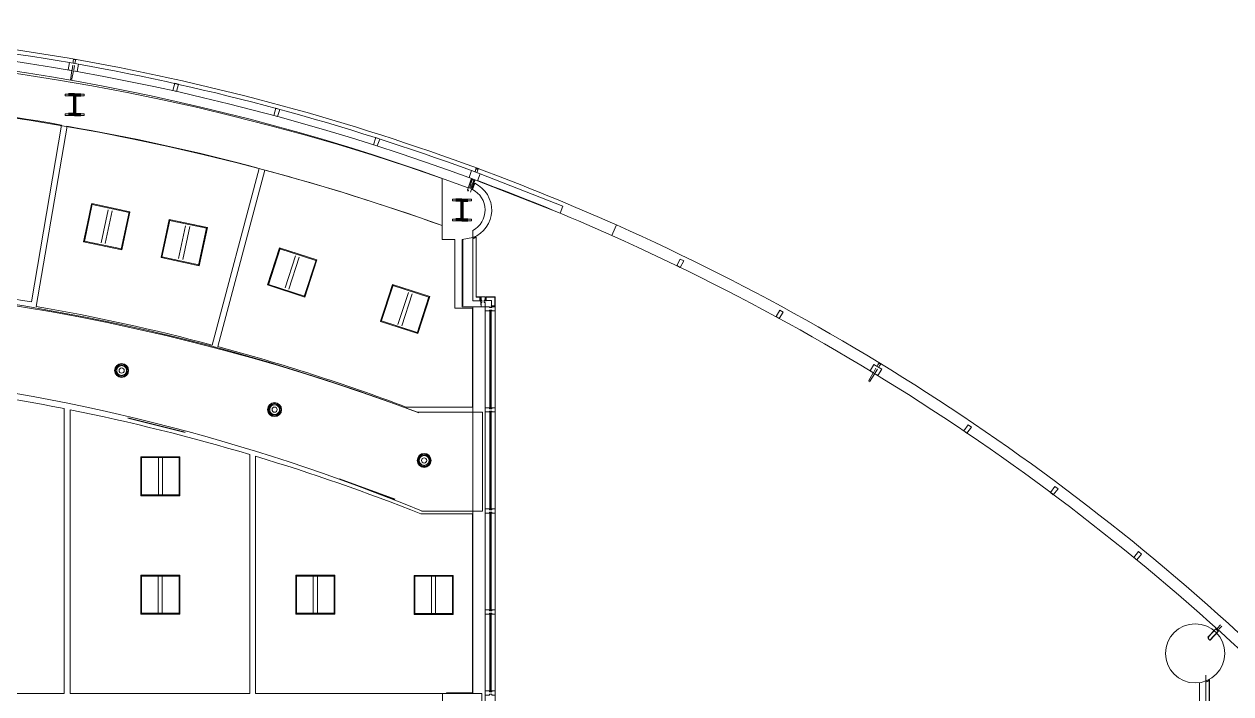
# Model space of a CAD drawing. Header units: inches. Extents: x 6512 to 15357, y -630 to 1499.
# Drawn here: x 14095 to 14828, y 1092 to 1499 of the extents above; entities that cross this region are included whole.
import ezdxf

# ---------------------------------------------------------------- set-up
doc = ezdxf.new("R2010")
doc.units = ezdxf.units.IN
doc.header["$MEASUREMENT"] = 0
for name, color, linetype, lineweight in [('A-CLNG', 13, 'Continuous', 18), ('A-DETL', 90, 'Continuous', 9), ('A-GLAZ', 151, 'Continuous', 18), ('E-LITE-EQPM', 33, 'Continuous', 25), ('P-SANR-FIXT', 6, 'Continuous', 18), ('S-COLS', 52, 'Continuous', 18), ('S-COLS-SYMB', 171, 'Continuous', 70)]:
    doc.layers.add(name, color=color, linetype=linetype, lineweight=lineweight)

# ---------------------------------------------------------------- blocks, each defined once
blk = doc.blocks.new('Double C-Channel-Column - 2C15X50 WJE-4604959-3RD FLOOR RCP - NEW')
at = {"layer": 'S-COLS-SYMB'}
for p, q in [((0, 6), (-3.71, 6)), ((0, 6), (0, -6)), ((0, 6), (0, -6)), ((0, 6), (3.71, 6)), ((0, -6), (-3.71, -6)), ((0, -6), (3.71, -6))]:
    blk.add_line(p, q, dxfattribs=at)
blk = doc.blocks.new('Frameless opening with glazing - 36_ x 96_-4640755-3RD FLOOR RCP - NEW')
at = {"layer": 'A-GLAZ', "lineweight": 30}
blk.add_line((-19.5, -0.625), (16.5, -0.625), dxfattribs=at)
blk = doc.blocks.new('Lighting-Troffer-Cooper-Metalux-Encounter-22EN-24EN-LD2 - See Type Catalog-V2-3RD FLOOR RCP - NEW')
at = {"layer": 'E-LITE-EQPM', "lineweight": 9}
for p, q in [((-11.87, 11.07), (-11.87, -11.59)), ((-11.47, -11.59), (-11.47, 11.28)), ((11.47, 11.34), (-11.38, 11.34)), ((11.88, 11.84), (-11.11, 11.84)), ((-1.25, 11.34), (-1.25, -11.34)), ((1.25, -11.34), (1.25, 11.34)), ((11.47, 11.34), (11.47, 11.59)), ((11.47, 11.59), (11.88, 11.59)), ((11.47, 11.59), (11.88, 11.59)), ((11.47, -11.59), (11.47, 11.59)), ((11.88, 11.59), (11.88, 11.84)), ((11.88, 11.59), (11.88, -11.59)), ((-11.47, -11.59), (-11.87, -11.59)), ((-11.87, -11.59), (-11.87, -11.84)), ((-11.47, -11.59), (-11.87, -11.59)), ((-11.87, -11.84), (11.88, -11.84)), ((-11.47, -11.34), (11.47, -11.34)), ((-11.47, -11.34), (-11.47, -11.59)), ((11.47, -11.59), (11.47, -11.34)), ((11.88, -11.59), (11.47, -11.59)), ((11.88, -11.59), (11.47, -11.59)), ((11.88, -11.84), (11.88, -11.59))]:
    blk.add_line(p, q, dxfattribs=at)
blk = doc.blocks.new('Lighting-Troffer-Cooper-Metalux-Encounter-22EN-24EN-LD2 - See Type Catalog-5549915-3RD FLOOR RCP - NEW')
at = {"layer": 'E-LITE-EQPM', "lineweight": 9}
for p, q in [((-11.875, 11.84375), (-11.875, 11.59375)), ((11.875, 11.84375), (-11.875, 11.84375)), ((-11.875, 11.59375), (-11.46875, 11.59375)), ((-11.875, 11.59375), (-11.46875, 11.59375)), ((-11.875, 11.59375), (-11.875, -11.59375)), ((-11.46875, 11.59375), (-11.46875, 11.34375)), ((-11.46875, -11.59375), (-11.46875, 11.59375)), ((11.46875, 11.34375), (-11.46875, 11.34375)), ((-1.25, 11.34375), (-1.25, -11.34375)), ((1.25, -11.34375), (1.25, 11.34375)), ((11.46875, 11.34375), (11.46875, 11.59375)), ((11.46875, 11.59375), (11.875, 11.59375)), ((11.46875, 11.59375), (11.875, 11.59375)), ((11.46875, -11.59375), (11.46875, 11.59375)), ((11.875, 11.59375), (11.875, 11.84375)), ((11.875, 11.59375), (11.875, -11.59375)), ((-11.46875, -11.59375), (-11.875, -11.59375)), ((-11.875, -11.59375), (-11.875, -11.84375)), ((-11.46875, -11.59375), (-11.875, -11.59375)), ((-11.875, -11.84375), (11.875, -11.84375)), ((-11.46875, -11.34375), (11.46875, -11.34375)), ((-11.46875, -11.34375), (-11.46875, -11.59375)), ((11.46875, -11.59375), (11.46875, -11.34375)), ((11.875, -11.59375), (11.46875, -11.59375)), ((11.875, -11.59375), (11.46875, -11.59375)), ((11.875, -11.84375), (11.875, -11.59375))]:
    blk.add_line(p, q, dxfattribs=at)
blk = doc.blocks.new('Lighting-Troffer-Cooper-Metalux-Encounter-22EN-24EN-LD2 - See Type Catalog-V7-3RD FLOOR RCP - NEW')
at = {"layer": 'E-LITE-EQPM', "lineweight": 9}
for p, q in [((-11.875, 11.84375), (-11.875, 11.59375)), ((11.875, 11.84375), (-11.875, 11.84375)), ((-11.875, 11.59375), (-11.46875, 11.59375)), ((-11.875, 11.59375), (-11.46875, 11.59375)), ((-11.875, 11.59375), (-11.875, -11.59375)), ((-11.46875, 11.59375), (-11.46875, 11.34375)), ((-11.46875, -11.59375), (-11.46875, 11.59375)), ((11.46875, 11.34375), (-11.46875, 11.34375)), ((-1.25, 10.21875), (-1.25, -10.21875)), ((1.25, -10.21875), (1.25, 10.21875)), ((11.46875, 11.34375), (11.46875, 11.59375)), ((11.46875, 11.59375), (11.875, 11.59375)), ((11.46875, 11.59375), (11.875, 11.59375)), ((11.46875, -11.59375), (11.46875, 11.59375)), ((11.875, 11.59375), (11.875, 11.84375)), ((11.875, 11.59375), (11.875, -11.59375)), ((-11.46875, -11.59375), (-11.875, -11.59375)), ((-11.875, -11.59375), (-11.875, -11.84375)), ((-11.46875, -11.59375), (-11.875, -11.59375)), ((-11.875, -11.84375), (11.875, -11.84375)), ((-11.46875, -11.34375), (11.46875, -11.34375)), ((-11.46875, -11.34375), (-11.46875, -11.59375)), ((11.46875, -11.59375), (11.46875, -11.34375)), ((11.875, -11.59375), (11.46875, -11.59375)), ((11.875, -11.59375), (11.46875, -11.59375)), ((11.875, -11.84375), (11.875, -11.59375))]:
    blk.add_line(p, q, dxfattribs=at)
blk = doc.blocks.new('KREON Holon 80 - KREON Holon 80 - Surface Mounted-V12-3RD FLOOR RCP - NEW')
at = {"layer": 'E-LITE-EQPM', "lineweight": 9, "flags": 128}
for points in [[(14.62, 0), (14.62, 0.12), (14.63, 0.24), (14.64, 0.36), (14.66, 0.48), (14.68, 0.6), (14.71, 0.71), (14.74, 0.83), (14.77, 0.95), (14.81, 1.06), (14.86, 1.17), (14.91, 1.28), (14.96, 1.39), (15.02, 1.49), (15.08, 1.6), (15.14, 1.7), (15.21, 1.8), (15.29, 1.89), (15.37, 1.98), (15.45, 2.07), (15.53, 2.16), (15.62, 2.24), (15.71, 2.32), (15.8, 2.39), (15.9, 2.46), (16, 2.53), (16.1, 2.59), (16.21, 2.65), (16.32, 2.71), (16.43, 2.76), (16.54, 2.8), (16.65, 2.84), (16.76, 2.88), (16.88, 2.91), (17, 2.94), (17.12, 2.96), (17.23, 2.98), (17.35, 3), (17.47, 3), (17.59, 3.01), (17.71, 3.01), (17.83, 3), (17.95, 2.99), (18.07, 2.97), (18.19, 2.95), (18.31, 2.93), (18.43, 2.9), (18.54, 2.87), (18.66, 2.83), (18.77, 2.78), (18.88, 2.74), (18.99, 2.68), (19.09, 2.63), (19.2, 2.57), (19.3, 2.5), (19.4, 2.43), (19.49, 2.36), (19.59, 2.28), (19.68, 2.2), (19.76, 2.12), (19.84, 2.03), (19.92, 1.94), (20, 1.85), (20.07, 1.75), (20.14, 1.65), (20.2, 1.55), (20.26, 1.45), (20.32, 1.34), (20.37, 1.23), (20.42, 1.12), (20.46, 1.01), (20.5, 0.89), (20.53, 0.78), (20.56, 0.66), (20.59, 0.54), (20.6, 0.42), (20.62, 0.31), (20.63, 0.19), (20.63, 0.06), (20.63, 0)], [(20.63, 0), (20.63, -0.12), (20.63, -0.24), (20.61, -0.36), (20.6, -0.48), (20.57, -0.6), (20.55, -0.71), (20.52, -0.83), (20.48, -0.95), (20.44, -1.06), (20.4, -1.17), (20.35, -1.28), (20.29, -1.39), (20.24, -1.49), (20.18, -1.6), (20.11, -1.7), (20.04, -1.8), (19.97, -1.89), (19.89, -1.98), (19.81, -2.07), (19.72, -2.16), (19.63, -2.24), (19.54, -2.32), (19.45, -2.39), (19.35, -2.46), (19.25, -2.53), (19.15, -2.59), (19.04, -2.65), (18.94, -2.71), (18.83, -2.76), (18.72, -2.8), (18.6, -2.84), (18.49, -2.88), (18.37, -2.91), (18.26, -2.94), (18.14, -2.96), (18.02, -2.98), (17.9, -3), (17.78, -3), (17.66, -3.01), (17.54, -3.01), (17.42, -3), (17.3, -2.99), (17.18, -2.97), (17.06, -2.95), (16.94, -2.93), (16.83, -2.9), (16.71, -2.87), (16.6, -2.83), (16.49, -2.78), (16.38, -2.74), (16.27, -2.68), (16.16, -2.63), (16.06, -2.57), (15.96, -2.5), (15.86, -2.43), (15.76, -2.36), (15.67, -2.28), (15.58, -2.2), (15.49, -2.12), (15.41, -2.03), (15.33, -1.94), (15.25, -1.85), (15.18, -1.75), (15.11, -1.65), (15.05, -1.55), (14.99, -1.45), (14.93, -1.34), (14.88, -1.23), (14.84, -1.12), (14.79, -1.01), (14.75, -0.89), (14.72, -0.78), (14.69, -0.66), (14.67, -0.54), (14.65, -0.42), (14.63, -0.31), (14.62, -0.19), (14.62, -0.06), (14.62, 0)]]:
    blk.add_lwpolyline(points, dxfattribs=at)
at = {"layer": 'E-LITE-EQPM', "lineweight": 9}
for radius, start, end in [(4.25, 0, 180), (4.19, 0, 180), (3.69, 0, 180), (3.69, 0, 180), (3.01, 157.53361, 180), (3.07, 160.19358, 161.47142), (3.01, 28.125, 151.875), (3.07, 137.35184, 139.1443), (3.07, 131.13408, 132.75442), (1.57, 0, 180), (3.07, 114.85184, 116.6443), (3.07, 108.63408, 110.25442), (3.07, 92.35184, 94.1443), (3.07, 86.90372, 87.75442), (3.07, 69.85184, 71.6443), (3.07, 63.63408, 65.25442), (3.07, 47.35184, 49.1443), (3.07, 41.13408, 42.75442), (3.07, 25.36697, 26.91694), (3.01, 0, 22.38834), (3.07, 17.22848, 19.58281), (4.25, 180, 0), (4.19, 180, 0), (3.69, 180, 0), (3.69, 180, 0), (3.01, 180, 202.38834), (3.07, 197.22848, 199.58281), (3.01, 208.125, 331.875), (3.07, 221.13408, 222.75442), (3.07, 227.35184, 229.1443), (1.57, 180, 0), (3.07, 243.63408, 245.25442), (3.07, 249.85184, 251.64431), (3.07, 266.13408, 267.75442), (3.07, 273.09623, 274.14431), (3.07, 288.63408, 290.25442), (3.07, 294.85184, 296.6443), (3.07, 311.13408, 312.75442), (3.07, 317.35184, 319.1443), (3.07, 333.27324, 334.97629), (3.01, 337.53361, 0), (3.07, 340.19358, 341.47142)]:
    blk.add_arc((17.63, 0), radius, start, end, dxfattribs=at)
blk = doc.blocks.new('KREON Holon 80 - KREON Holon 80 - Surface Mounted-V25-3RD FLOOR RCP - NEW')
at = {"layer": 'E-LITE-EQPM', "lineweight": 9, "flags": 128}
for points in [[(14.62, 0), (14.62, 0.12), (14.63, 0.24), (14.64, 0.36), (14.66, 0.48), (14.68, 0.6), (14.71, 0.71), (14.74, 0.83), (14.77, 0.95), (14.81, 1.06), (14.86, 1.17), (14.91, 1.28), (14.96, 1.39), (15.02, 1.49), (15.08, 1.6), (15.14, 1.7), (15.21, 1.8), (15.29, 1.89), (15.37, 1.98), (15.45, 2.07), (15.53, 2.16), (15.62, 2.24), (15.71, 2.32), (15.8, 2.39), (15.9, 2.46), (16, 2.53), (16.1, 2.59), (16.21, 2.65), (16.32, 2.71), (16.43, 2.76), (16.54, 2.8), (16.65, 2.84), (16.76, 2.88), (16.88, 2.91), (17, 2.94), (17.12, 2.96), (17.23, 2.98), (17.35, 3), (17.47, 3), (17.59, 3.01), (17.71, 3.01), (17.83, 3), (17.95, 2.99), (18.07, 2.97), (18.19, 2.95), (18.31, 2.93), (18.43, 2.9), (18.54, 2.87), (18.66, 2.83), (18.77, 2.78), (18.88, 2.74), (18.99, 2.68), (19.09, 2.63), (19.2, 2.57), (19.3, 2.5), (19.4, 2.43), (19.49, 2.36), (19.59, 2.28), (19.68, 2.2), (19.76, 2.12), (19.84, 2.03), (19.92, 1.94), (20, 1.85), (20.07, 1.75), (20.14, 1.65), (20.2, 1.55), (20.26, 1.45), (20.32, 1.34), (20.37, 1.23), (20.42, 1.12), (20.46, 1.01), (20.5, 0.89), (20.53, 0.78), (20.56, 0.66), (20.59, 0.54), (20.6, 0.42), (20.62, 0.31), (20.63, 0.19), (20.63, 0.06), (20.63, 0)], [(20.63, 0), (20.63, -0.12), (20.63, -0.24), (20.61, -0.36), (20.6, -0.48), (20.57, -0.6), (20.55, -0.71), (20.52, -0.83), (20.48, -0.95), (20.44, -1.06), (20.4, -1.17), (20.35, -1.28), (20.29, -1.39), (20.24, -1.49), (20.18, -1.6), (20.11, -1.7), (20.04, -1.8), (19.97, -1.89), (19.89, -1.98), (19.81, -2.07), (19.72, -2.16), (19.63, -2.24), (19.54, -2.32), (19.45, -2.39), (19.35, -2.46), (19.25, -2.53), (19.15, -2.59), (19.04, -2.65), (18.94, -2.71), (18.83, -2.76), (18.72, -2.8), (18.6, -2.84), (18.49, -2.88), (18.37, -2.91), (18.26, -2.94), (18.14, -2.96), (18.02, -2.98), (17.9, -3), (17.78, -3), (17.66, -3.01), (17.54, -3.01), (17.42, -3), (17.3, -2.99), (17.18, -2.97), (17.06, -2.95), (16.94, -2.93), (16.83, -2.9), (16.71, -2.87), (16.6, -2.83), (16.49, -2.78), (16.38, -2.74), (16.27, -2.68), (16.16, -2.63), (16.06, -2.57), (15.96, -2.5), (15.86, -2.43), (15.76, -2.36), (15.67, -2.28), (15.58, -2.2), (15.49, -2.12), (15.41, -2.03), (15.33, -1.94), (15.25, -1.85), (15.18, -1.75), (15.11, -1.65), (15.05, -1.55), (14.99, -1.45), (14.93, -1.34), (14.88, -1.23), (14.84, -1.12), (14.79, -1.01), (14.75, -0.89), (14.72, -0.78), (14.69, -0.66), (14.67, -0.54), (14.65, -0.42), (14.63, -0.31), (14.62, -0.19), (14.62, -0.06), (14.62, 0)]]:
    blk.add_lwpolyline(points, dxfattribs=at)
at = {"layer": 'E-LITE-EQPM', "lineweight": 9}
for radius, start, end in [(4.25, 0, 180), (4.19, 0, 180), (3.69, 0, 180), (3.69, 0, 180), (3.01, 157.53361, 180), (3.07, 160.19358, 161.47142), (3.07, 153.46621, 154.97629), (3.01, 27.17412, 152.82588), (3.07, 137.35184, 139.1443), (1.57, 0, 180), (3.07, 114.85184, 116.6443), (3.07, 108.63408, 110.25442), (3.07, 93.09623, 94.1443), (3.07, 86.90372, 87.75442), (3.07, 69.85184, 71.6443), (3.07, 63.63408, 65.25442), (3.07, 47.35184, 49.1443), (3.07, 41.13408, 42.75442), (3.07, 25.36697, 26.53379), (3.01, 0, 22.38834), (3.07, 17.22848, 19.58281), (4.25, 180, 0), (4.19, 180, 0), (3.69, 180, 0), (3.69, 180, 0), (3.01, 180, 202.38834), (3.07, 197.22848, 199.58281), (3.07, 205.36697, 206.91694), (3.01, 208.125, 331.875), (3.07, 221.13408, 222.75442), (3.07, 228.12483, 229.1443), (1.57, 180, 0), (3.07, 243.63408, 245.25442), (3.07, 249.85184, 251.64431), (3.07, 266.90372, 267.75442), (3.07, 273.09623, 274.14431), (3.07, 288.63408, 290.25442), (3.07, 294.85184, 296.6443), (3.07, 311.13408, 312.75442), (3.07, 317.35184, 319.1443), (3.07, 333.27324, 334.97629), (3.01, 337.53361, 0), (3.07, 340.19358, 341.47142)]:
    blk.add_arc((17.63, 0), radius, start, end, dxfattribs=at)
blk = doc.blocks.new('KREON Holon 80 - KREON Holon 80 - Surface Mounted-V26-3RD FLOOR RCP - NEW')
at = {"layer": 'E-LITE-EQPM', "lineweight": 9, "flags": 128}
for points in [[(14.62, 0), (14.62, 0.12), (14.63, 0.24), (14.64, 0.36), (14.66, 0.48), (14.68, 0.6), (14.71, 0.71), (14.74, 0.83), (14.77, 0.95), (14.81, 1.06), (14.86, 1.17), (14.91, 1.28), (14.96, 1.39), (15.02, 1.49), (15.08, 1.6), (15.14, 1.7), (15.21, 1.8), (15.29, 1.89), (15.37, 1.98), (15.45, 2.07), (15.53, 2.16), (15.62, 2.24), (15.71, 2.32), (15.8, 2.39), (15.9, 2.46), (16, 2.53), (16.1, 2.59), (16.21, 2.65), (16.32, 2.71), (16.43, 2.76), (16.54, 2.8), (16.65, 2.84), (16.76, 2.88), (16.88, 2.91), (17, 2.94), (17.12, 2.96), (17.23, 2.98), (17.35, 3), (17.47, 3), (17.59, 3.01), (17.71, 3.01), (17.83, 3), (17.95, 2.99), (18.07, 2.97), (18.19, 2.95), (18.31, 2.93), (18.43, 2.9), (18.54, 2.87), (18.66, 2.83), (18.77, 2.78), (18.88, 2.74), (18.99, 2.68), (19.09, 2.63), (19.2, 2.57), (19.3, 2.5), (19.4, 2.43), (19.49, 2.36), (19.59, 2.28), (19.68, 2.2), (19.76, 2.12), (19.84, 2.03), (19.92, 1.94), (20, 1.85), (20.07, 1.75), (20.14, 1.65), (20.2, 1.55), (20.26, 1.45), (20.32, 1.34), (20.37, 1.23), (20.42, 1.12), (20.46, 1.01), (20.5, 0.89), (20.53, 0.78), (20.56, 0.66), (20.59, 0.54), (20.6, 0.42), (20.62, 0.31), (20.63, 0.19), (20.63, 0.06), (20.63, 0)], [(20.63, 0), (20.63, -0.12), (20.63, -0.24), (20.61, -0.36), (20.6, -0.48), (20.57, -0.6), (20.55, -0.71), (20.52, -0.83), (20.48, -0.95), (20.44, -1.06), (20.4, -1.17), (20.35, -1.28), (20.29, -1.39), (20.24, -1.49), (20.18, -1.6), (20.11, -1.7), (20.04, -1.8), (19.97, -1.89), (19.89, -1.98), (19.81, -2.07), (19.72, -2.16), (19.63, -2.24), (19.54, -2.32), (19.45, -2.39), (19.35, -2.46), (19.25, -2.53), (19.15, -2.59), (19.04, -2.65), (18.94, -2.71), (18.83, -2.76), (18.72, -2.8), (18.6, -2.84), (18.49, -2.88), (18.37, -2.91), (18.26, -2.94), (18.14, -2.96), (18.02, -2.98), (17.9, -3), (17.78, -3), (17.66, -3.01), (17.54, -3.01), (17.42, -3), (17.3, -2.99), (17.18, -2.97), (17.06, -2.95), (16.94, -2.93), (16.83, -2.9), (16.71, -2.87), (16.6, -2.83), (16.49, -2.78), (16.38, -2.74), (16.27, -2.68), (16.16, -2.63), (16.06, -2.57), (15.96, -2.5), (15.86, -2.43), (15.76, -2.36), (15.67, -2.28), (15.58, -2.2), (15.49, -2.12), (15.41, -2.03), (15.33, -1.94), (15.25, -1.85), (15.18, -1.75), (15.11, -1.65), (15.05, -1.55), (14.99, -1.45), (14.93, -1.34), (14.88, -1.23), (14.84, -1.12), (14.79, -1.01), (14.75, -0.89), (14.72, -0.78), (14.69, -0.66), (14.67, -0.54), (14.65, -0.42), (14.63, -0.31), (14.62, -0.19), (14.62, -0.06), (14.62, 0)]]:
    blk.add_lwpolyline(points, dxfattribs=at)
at = {"layer": 'E-LITE-EQPM', "lineweight": 9}
for radius, start, end in [(4.25, 0, 180), (4.19, 0, 180), (3.69, 0, 180), (3.69, 0, 180), (3.01, 157.53361, 180), (3.07, 160.19358, 161.47142), (3.07, 153.27324, 154.97629), (3.01, 28.125, 151.875), (3.07, 137.35184, 139.1443), (3.07, 131.13408, 132.75442), (1.57, 0, 180), (3.07, 114.85184, 116.6443), (3.07, 108.63408, 110.25442), (3.07, 93.09623, 94.1443), (3.07, 86.90372, 87.75442), (3.07, 69.85184, 71.6443), (3.07, 63.63408, 65.25442), (3.07, 47.35184, 49.1443), (3.07, 41.13408, 42.75442), (3.07, 25.36697, 26.91694), (3.01, 0, 22.38834), (3.07, 17.22848, 19.58281), (4.25, 180, 0), (4.19, 180, 0), (3.69, 180, 0), (3.69, 180, 0), (3.01, 180, 202.38834), (3.07, 197.22848, 199.58281), (3.07, 205.36697, 206.91694), (3.01, 208.125, 331.875), (3.07, 221.13408, 222.75442), (3.07, 227.98812, 229.1443), (1.57, 180, 0), (3.07, 243.63408, 245.25442), (3.07, 249.85184, 251.64431), (3.07, 266.90372, 267.75442), (3.07, 273.09623, 274.14431), (3.07, 288.63408, 290.25442), (3.07, 294.85184, 296.6443), (3.07, 317.35184, 319.1443), (3.07, 333.27324, 334.97629), (3.01, 337.53361, 0), (3.07, 340.19358, 341.47142)]:
    blk.add_arc((17.63, 0), radius, start, end, dxfattribs=at)
blk = doc.blocks.new('2941 Fairview Park_Clean for Revit_dwg-4584220-3RD FLOOR RCP - NEW')
at = {"layer": 'P-SANR-FIXT', "lineweight": 9, "flags": 128}
for points in [[(14122.06, 1475.91), (14127.68, 1474.94), (14126.81, 1470.5), (14121.4, 1471.43), (14122.06, 1475.91), (14127.68, 1474.94), (14126.81, 1470.5), (14121.4, 1471.43)], [(14124.09, 1474.25), (14123.69, 1471.59)], [(14124.44, 1476.57), (14124.29, 1475.58), (14124.44, 1476.57), (14124.65, 1478.02)], [(14125.22, 1474.05), (14124.7, 1471.42)], [(14125.66, 1476.35), (14125.47, 1475.37), (14125.66, 1476.35), (14125.94, 1477.8)], [(14122.74, 1465.16), (14123.62, 1471.1)], [(14123.46, 1465.03), (14124.61, 1470.93)], [(14186.11, 1463.31), (14188.47, 1462.68), (14187.21, 1458.33), (14185.04, 1458.91), (14186.11, 1463.31), (14185.04, 1458.91), (14187.21, 1458.33), (14188.47, 1462.68)], [(14130.99, 1443.65), (14130.99, 1444.65), (14125.62, 1444.65), (14125.62, 1455.65), (14130.99, 1455.65), (14130.99, 1456.65), (14119.49, 1456.65), (14119.49, 1455.65), (14124.87, 1455.65), (14124.87, 1444.65), (14119.49, 1444.65), (14119.49, 1443.65), (14130.99, 1443.65), (14130.99, 1444.65), (14125.62, 1444.65), (14125.62, 1455.65), (14130.99, 1455.65), (14130.99, 1456.65), (14119.49, 1456.65), (14119.49, 1455.65), (14124.87, 1455.65), (14124.87, 1444.65), (14119.49, 1444.65), (14119.49, 1443.65)], [(14247.62, 1448.17), (14249.95, 1447.43), (14248.5, 1443.14), (14246.35, 1443.82), (14247.62, 1448.17), (14246.35, 1443.82), (14248.5, 1443.14), (14249.95, 1447.43)], [(14309.04, 1425.21), (14306.92, 1425.98), (14308.38, 1430.27), (14306.92, 1425.98)], [(14308.38, 1430.27), (14310.68, 1429.43), (14309.04, 1425.21), (14310.68, 1429.43)], [(14366.45, 1410.23), (14364.99, 1405.95), (14370.16, 1404.06), (14371.8, 1408.28), (14366.45, 1410.23), (14371.8, 1408.28), (14370.16, 1404.06), (14364.99, 1405.95)], [(14369.38, 1411.85), (14368.9, 1410.45), (14368.58, 1409.51), (14368.9, 1410.45)], [(14370.24, 1410.83), (14370.54, 1411.42), (14370.24, 1410.83), (14369.44, 1411.12), (14369.6, 1411.77), (14369.44, 1411.12)], [(14370.07, 1410.03), (14369.71, 1409.1), (14370.07, 1410.03), (14370.61, 1411.4)], [(14371.78, 1408.29), (14421.99, 1388.51)], [(14363.94, 1398.4), (14366.33, 1404.96), (14368.44, 1404.19), (14365.88, 1397.16), (14368.44, 1404.19), (14366.33, 1404.96)], [(14364.1, 1398.48), (14366.4, 1404.8), (14368.28, 1404.12), (14365.77, 1397.2), (14365.88, 1397.16), (14365.77, 1397.2), (14368.28, 1404.12), (14366.4, 1404.8)], [(14365.19, 1399.54), (14367.12, 1405.22)], [(14365.88, 1399.29), (14368.06, 1404.88)], [(14368.38, 1402.56), (14367.01, 1398.78)], [(14421.99, 1388.51), (14420.34, 1384.28), (14370.12, 1404.06), (14420.34, 1384.28)], [(14364.43, 1398.23), (14364.26, 1397.74), (14364.43, 1398.23), (14363.94, 1398.4)], [(14364.59, 1398.31), (14364.37, 1397.7), (14364.59, 1398.31), (14364.1, 1398.48)], [(14366.48, 1379.76), (14366.48, 1380.76), (14361.1, 1380.76), (14361.1, 1391.76), (14366.48, 1391.76), (14366.48, 1392.76), (14354.98, 1392.76), (14354.98, 1391.76), (14360.35, 1391.76), (14360.35, 1380.76), (14354.98, 1380.76), (14354.98, 1379.76), (14366.48, 1379.76), (14366.48, 1380.76), (14361.1, 1380.76), (14361.1, 1391.76), (14366.48, 1391.76), (14366.48, 1392.76), (14354.98, 1392.76), (14354.98, 1391.76), (14360.35, 1391.76), (14360.35, 1380.76), (14354.98, 1380.76), (14354.98, 1379.76)], [(14367.23, 1373.86), (14367.23, 1369.48)], [(14367.23, 1331.01), (14371.6, 1331.01), (14372.6, 1331.01), (14372.6, 1331.13), (14371.73, 1331.13), (14371.73, 1333.38), (14369.35, 1333.38), (14369.35, 1369.81), (14367.23, 1368.95), (14367.23, 1333.38), (14367.23, 1368.95), (14369.35, 1369.81), (14369.35, 1333.38), (14371.73, 1333.38), (14371.73, 1331.13), (14372.6, 1331.13), (14372.6, 1331.01), (14371.6, 1331.01), (14371.6, 1333.26), (14371.6, 1331.01), (14367.23, 1331.01), (14367.23, 1373.02)], [(14453.71, 1375.33), (14454.53, 1377.17), (14453.71, 1375.33), (14451.67, 1370.77)], [(14360.73, 1327.38), (14360.73, 1368.26), (14360.73, 1327.38), (14372.23, 1327.38), (14371.73, 1333.38), (14369.35, 1333.38), (14369.35, 1369.81), (14367.23, 1369.48), (14360.73, 1368.26), (14360.73, 1327.38), (14372.23, 1327.38), (14371.73, 1333.38), (14369.35, 1333.38), (14369.35, 1369.81), (14367.23, 1369.48), (14360.73, 1368.26)], [(14361.23, 1327.88), (14361.23, 1368.27)], [(14369.23, 1333.26), (14371.6, 1333.26), (14369.23, 1333.26), (14369.23, 1369.61), (14367.22, 1368.79), (14369.23, 1369.61)], [(14451.65, 1370.72), (14451.68, 1370.78)], [(14493.33, 1356.45), (14495.48, 1355.3), (14493.25, 1351.35), (14491.27, 1352.42), (14493.33, 1356.45), (14491.27, 1352.42), (14493.25, 1351.35), (14495.48, 1355.3)], [(14367.23, 1327.38), (14367.23, 1092.32)], [(14372.23, 1327.38), (14374.73, 1327.38), (14374.73, 1330.01), (14374.23, 1330.01), (14374.23, 1331.38), (14374.73, 1331.38), (14374.73, 1333.38), (14372.23, 1333.38), (14372.23, 1331.38), (14372.73, 1331.38), (14372.73, 1330.01), (14372.23, 1330.01), (14372.23, 1327.38), (14372.23, 1330.01), (14372.73, 1330.01), (14372.73, 1331.38), (14372.23, 1331.38), (14372.23, 1333.38), (14374.73, 1333.38), (14374.73, 1331.38), (14374.23, 1331.38), (14374.23, 1330.01), (14374.73, 1330.01), (14374.73, 1327.38)], [(14375.35, 1333.26), (14380.6, 1333.26), (14375.35, 1333.26), (14375.35, 1331.26), (14378.6, 1331.26), (14378.6, 1328.01), (14380.6, 1328.01), (14380.6, 1333.26), (14380.6, 1328.01), (14378.35, 1328.01), (14380.6, 1328.01), (14380.6, 1333.26), (14375.35, 1333.26), (14375.35, 1331.26), (14378.6, 1331.26), (14378.6, 1328.01), (14380.6, 1328.01), (14380.6, 1333.26), (14375.35, 1333.26), (14375.35, 1331.01), (14374.35, 1331.01), (14374.35, 1331.13), (14375.23, 1331.13), (14375.23, 1333.38), (14380.73, 1333.38), (14380.73, 1327.88), (14378.48, 1327.88), (14378.48, 1327.01), (14378.35, 1327.01), (14378.35, 1328.01), (14378.35, 1327.01), (14378.48, 1327.01), (14378.48, 1327.88), (14380.73, 1327.88), (14380.73, 1333.38), (14375.23, 1333.38), (14375.23, 1331.13), (14374.35, 1331.13), (14374.35, 1331.01), (14375.35, 1331.01)], [(14374.73, 1327.38), (14374.73, 1324.88), (14377.35, 1324.88), (14377.35, 1325.38), (14378.73, 1325.38), (14378.73, 1324.88), (14380.73, 1324.88), (14380.73, 1327.38), (14378.73, 1327.38), (14378.73, 1326.88), (14377.35, 1326.88), (14377.35, 1327.38), (14374.73, 1327.38), (14377.35, 1327.38), (14377.35, 1326.88), (14378.73, 1326.88), (14378.73, 1327.38), (14380.73, 1327.38), (14380.73, 1324.88), (14378.73, 1324.88), (14378.73, 1325.38), (14377.35, 1325.38), (14377.35, 1324.88), (14374.73, 1324.88)], [(14374.73, 1324.88), (14374.73, 710.3), (14374.73, 721.57), (14374.73, 710.3), (14374.79, 710.3), (14374.73, 710.3)], [(14377.6, 1325.38), (14377.6, 1265.42)], [(14377.79, 1325.38), (14377.79, 1265.42)], [(14378.29, 1325.38), (14378.29, 1265.42)], [(14378.48, 1325.38), (14378.48, 1265.42)], [(14380.73, 710.3), (14391.34, 710.3), (14380.73, 710.3), (14380.73, 1324.88)], [(14553.77, 1325.39), (14555.87, 1324.12), (14553.45, 1320.29), (14551.52, 1321.45), (14553.77, 1325.39), (14551.52, 1321.45), (14553.45, 1320.29), (14555.87, 1324.12)], [(14610.95, 1292.35), (14608.69, 1288.42), (14613.4, 1285.58), (14615.83, 1289.4), (14610.95, 1292.35), (14615.83, 1289.4), (14613.4, 1285.58), (14608.69, 1288.42)], [(14613.4, 1292.1), (14612.9, 1291.23), (14613.4, 1292.1), (14614.13, 1293.37)], [(14614.46, 1291.45), (14613.93, 1290.61), (14614.46, 1291.45), (14615.25, 1292.69)], [(14607.65, 1282.1), (14610.64, 1287.3)], [(14608.28, 1281.72), (14611.5, 1286.79)], [(14612.23, 1290.07), (14610.89, 1287.74)], [(14613.21, 1289.48), (14611.77, 1287.21)], [(14374.73, 1265.92), (14374.73, 1263.42), (14377.35, 1263.42), (14377.35, 1263.92), (14378.73, 1263.92), (14378.73, 1263.42), (14380.73, 1263.42), (14380.73, 1265.92), (14378.73, 1265.92), (14378.73, 1265.42), (14377.35, 1265.42), (14377.35, 1265.92), (14374.73, 1265.92), (14377.35, 1265.92), (14377.35, 1265.42), (14378.73, 1265.42), (14378.73, 1265.92), (14380.73, 1265.92), (14380.73, 1263.42), (14378.73, 1263.42), (14378.73, 1263.92), (14377.35, 1263.92), (14377.35, 1263.42), (14374.73, 1263.42)], [(14374.73, 1263.42), (14374.79, 1263.42)], [(14377.6, 1263.92), (14377.6, 1203.96)], [(14377.79, 1263.92), (14377.79, 1203.96)], [(14378.29, 1263.92), (14378.29, 1203.96)], [(14378.48, 1263.92), (14378.48, 1203.96)], [(14668.3, 1255.58), (14670.28, 1254.13), (14667.52, 1250.54), (14665.7, 1251.87), (14668.3, 1255.58), (14665.7, 1251.87), (14667.52, 1250.54), (14670.28, 1254.13)], [(14719.98, 1213.14), (14722.9, 1216.6), (14720.99, 1218.14), (14718.23, 1214.55)], [(14720.99, 1218.14), (14718.23, 1214.55), (14719.98, 1213.14), (14722.9, 1216.6)], [(14374.73, 1204.46), (14374.73, 1201.96), (14377.35, 1201.96), (14377.35, 1202.46), (14378.73, 1202.46), (14378.73, 1201.96), (14380.73, 1201.96), (14380.73, 1204.46), (14378.73, 1204.46), (14378.73, 1203.96), (14377.35, 1203.96), (14377.35, 1204.46), (14374.73, 1204.46), (14377.35, 1204.46), (14377.35, 1203.96), (14378.73, 1203.96), (14378.73, 1204.46), (14380.73, 1204.46), (14380.73, 1201.96), (14378.73, 1201.96), (14378.73, 1202.46), (14377.35, 1202.46), (14377.35, 1201.96), (14374.73, 1201.96)], [(14374.73, 1201.96), (14374.79, 1201.96)], [(14377.6, 1202.46), (14377.6, 1142.51)], [(14377.79, 1202.46), (14377.79, 1142.51)], [(14378.29, 1202.46), (14378.29, 1142.51)], [(14378.48, 1202.46), (14378.48, 1142.51)], [(14770.79, 1173.55), (14769.04, 1174.96), (14771.8, 1178.55), (14769.04, 1174.96)], [(14771.8, 1178.55), (14773.71, 1177.02), (14770.79, 1173.55), (14773.71, 1177.02)], [(14374.73, 1143.01), (14374.73, 1140.51), (14377.35, 1140.51), (14377.35, 1141.01), (14378.73, 1141.01), (14378.73, 1140.51), (14380.73, 1140.51), (14380.73, 1143.01), (14378.73, 1143.01), (14378.73, 1142.51), (14377.35, 1142.51), (14377.35, 1143.01), (14374.73, 1143.01), (14377.35, 1143.01), (14377.35, 1142.51), (14378.73, 1142.51), (14378.73, 1143.01), (14380.73, 1143.01), (14380.73, 1140.51), (14378.73, 1140.51), (14378.73, 1141.01), (14377.35, 1141.01), (14377.35, 1140.51), (14374.73, 1140.51)], [(14374.73, 1140.51), (14374.79, 1140.51)], [(14377.6, 1141.01), (14377.6, 1093.3)], [(14377.79, 1141.01), (14377.79, 1093.3)], [(14378.29, 1141.01), (14378.29, 1093.3)], [(14378.48, 1141.01), (14378.48, 1093.3)], [(14813.95, 1126.55), (14814.33, 1126.19), (14813.98, 1125.82), (14814.33, 1126.19), (14813.95, 1126.55), (14818.71, 1131.64)], [(14815.15, 1124.72), (14814.07, 1125.73), (14814.51, 1126.2), (14814.13, 1126.55), (14814.51, 1126.2), (14814.07, 1125.73), (14815.15, 1124.72), (14817.63, 1127.37), (14815.15, 1124.72), (14820.18, 1130.1), (14815.15, 1124.72), (14815.24, 1124.64), (14820.36, 1130.1), (14818.71, 1131.64), (14820.36, 1130.1), (14815.24, 1124.64)], [(14818.72, 1131.46), (14820.18, 1130.1), (14815.15, 1124.72), (14820.18, 1130.1), (14818.72, 1131.46), (14814.13, 1126.55)], [(14821.65, 1133.94), (14819.84, 1131.96)], [(14822.48, 1133.15), (14820.57, 1131.25)], [(14814.73, 1075.42), (14814.73, 1099.98), (14812.72, 1099.17), (14814.73, 1099.98), (14814.73, 1075.42), (14817.1, 1075.42), (14817.1, 1073.17), (14812.73, 1073.17), (14812.73, 1103.39), (14812.73, 1073.17), (14817.1, 1073.17), (14817.1, 1075.42)], [(14817.23, 1075.55), (14817.23, 1073.3), (14817.23, 1075.55), (14814.85, 1075.55), (14814.85, 1100.19), (14812.73, 1099.32), (14814.85, 1100.19), (14814.85, 1075.55)], [(14826.23, 710.28), (14826.23, 1075.55), (14826.23, 1070.05), (14823.98, 1070.05), (14823.98, 1069.17), (14823.98, 1070.05), (14826.23, 1070.05), (14826.23, 1075.55), (14820.73, 1075.55), (14820.73, 1073.3), (14820.73, 1075.55), (14826.23, 1075.55), (14814.85, 1075.55), (14814.85, 1100.84), (14814.85, 1075.55), (14826.23, 1075.55)], [(14374.73, 1093.8), (14374.73, 1091.3), (14377.35, 1091.3), (14377.35, 1091.8), (14378.73, 1091.8), (14378.73, 1091.3), (14380.73, 1091.3), (14380.73, 1093.8), (14378.73, 1093.8), (14378.73, 1093.3), (14377.35, 1093.3), (14377.35, 1093.8), (14374.73, 1093.8), (14377.35, 1093.8), (14377.35, 1093.3), (14378.73, 1093.3), (14378.73, 1093.8), (14380.73, 1093.8), (14380.73, 1091.3), (14378.73, 1091.3), (14378.73, 1091.8), (14377.35, 1091.8), (14377.35, 1091.3), (14374.73, 1091.3)], [(14808.85, 1069.55), (14808.85, 1098.83), (14808.85, 1069.55), (14820.23, 1069.55), (14820.23, 710.28), (14820.23, 1069.55)], [(14372.73, 1092.32), (14348.73, 1092.32), (14348.73, 1068.32), (14372.73, 1068.32), (14372.73, 1092.32), (14372.73, 1068.32), (14348.73, 1068.32), (14348.73, 1092.32)]]:
    blk.add_lwpolyline(points, close=True, dxfattribs=at)
at = {"layer": 'P-SANR-FIXT', "lineweight": 9}
for centre, radius in [((14368.93, 1369.88), 0.223), ((14368.93, 1369.88), 0.223), ((14371.98, 1332.69), 0.25), ((14371.98, 1332.69), 0.25), ((14374.98, 1332.69), 0.25), ((14374.98, 1332.69), 0.25), ((14380.04, 1327.63), 0.25), ((14380.04, 1327.63), 0.25), ((14806.23, 1116.64), 18), ((14806.23, 1116.64), 18), ((14814.43, 1100.26), 0.223), ((14814.43, 1100.26), 0.223)]:
    blk.add_circle(centre, radius, dxfattribs=at)
for centre, radius, start, end in [((13880.73, 90.3), 1409, 69.65462, 90.00099), ((13880.73, 90.3), 1409, 69.65462, 90.00099), ((13880.73, 90.3), 1406.44, 80.11973, 89.88408), ((13880.73, 90.3), 1406.44, 80.11973, 89.88408), ((13880.73, 90.3), 1401.94, 69.70039, 90.001), ((13880.73, 90.3), 1401.94, 69.70039, 90.001), ((13880.73, 90.3), 1396, 69.72606, 90.001), ((13880.73, 90.3), 1396, 69.72606, 90.001), ((13880.73, 90.3), 1406.44, 69.79685, 79.88764), ((13880.73, 90.3), 1406.44, 69.79685, 79.88764), ((13880.73, 90.3), 1409, 65.96851, 69.65763), ((13880.73, 90.3), 1409, 65.96851, 69.65763), ((14360.73, 1386.26), 18, 291.16845, 64.84898), ((14360.73, 1386.26), 18, 291.16845, 64.84898), ((13880.73, 90.3), 1402, 65.96853, 69.56923), ((13880.73, 90.3), 1402, 65.96853, 69.56923), ((14360.73, 1386.26), 14, 297.664, 63.36314), ((14360.73, 1386.26), 14, 297.664, 63.36314), ((13880.73, 90.3), 1409, 43.65018, 65.96851), ((13880.73, 90.3), 1409, 43.65018, 65.96851), ((13880.73, 90.3), 1401.94, 43.65867, 65.96853), ((13880.73, 90.3), 1401.94, 43.65867, 65.96853), ((14371.98, 1333.59), 0.325, 219.64636, 320.35364), ((14371.98, 1333.59), 0.325, 219.64636, 320.35364), ((14371.98, 1333.49), 0.325, 219.64636, 320.35364), ((14371.98, 1333.49), 0.325, 219.64636, 320.35364), ((14371.98, 1333.4), 0.325, 219.64636, 320.35364), ((14371.98, 1333.4), 0.325, 219.64636, 320.35364), ((14374.98, 1333.59), 0.325, 219.64636, 320.35364), ((14374.98, 1333.59), 0.325, 219.64636, 320.35364), ((14374.98, 1333.49), 0.325, 219.64636, 320.35364), ((14374.98, 1333.49), 0.325, 219.64636, 320.35364), ((14374.98, 1333.4), 0.325, 219.64636, 320.35364), ((14374.98, 1333.4), 0.325, 219.64636, 320.35364), ((14380.75, 1327.63), 0.325, 129.64636, 230.35364), ((14380.75, 1327.63), 0.325, 129.64636, 230.35364), ((14380.84, 1327.63), 0.325, 129.64636, 230.35364), ((14380.84, 1327.63), 0.325, 129.64636, 230.35364), ((14380.94, 1327.63), 0.325, 129.64636, 230.35364), ((14380.94, 1327.63), 0.325, 129.64636, 230.35364)]:
    blk.add_arc(centre, radius, start, end, dxfattribs=at)
for centre, major_axis in [((14125.3, 1477.91), (-0.645, 0.111)), ((14125.3, 1477.91), (-0.645, 0.111)), ((14369.99, 1411.62), (-0.615, 0.225)), ((14369.99, 1411.62), (-0.615, 0.225)), ((14614.69, 1293.03), (-0.56, 0.339)), ((14614.69, 1293.03), (-0.56, 0.339))]:
    blk.add_ellipse(centre, major_axis=major_axis, ratio=0.244106, start_param=0, end_param=3.141593, dxfattribs=at)

msp = doc.modelspace()

# ---------------------------------------------------------------- linework, layer by layer
at = {"layer": 'A-CLNG', "lineweight": 13}
for p, q in [((14117.37, 1437.9), (14098.96, 1330.38)), ((14101.96, 1327.61), (14120.63, 1437.19)), ((14237.4, 1411.56), (14208.81, 1304.14)), ((14212.19, 1303.23), (14240.9, 1410.49)), ((14348.63, 1405.51), (14348.63, 1376.87)), ((14135.66, 1390.14), (14130.74, 1366.97)), ((14158.89, 1385.2), (14135.66, 1390.14)), ((14153.97, 1362.03), (14158.89, 1385.2)), ((14182.68, 1380.48), (14177.76, 1357.31)), ((14205.91, 1375.54), (14182.68, 1380.48)), ((14200.99, 1352.37), (14205.91, 1375.54)), ((14348.68, 1376.75), (14348.68, 1368.3)), ((14130.74, 1366.97), (14153.97, 1362.03)), ((14348.68, 1368.3), (14356.38, 1368.3)), ((14356.38, 1368.3), (14356.38, 1326.58)), ((14177.76, 1357.31), (14200.99, 1352.37)), ((14249.83, 1363.21), (14242.52, 1340.68)), ((14272.42, 1355.87), (14249.83, 1363.21)), ((14265.1, 1333.34), (14272.42, 1355.87)), ((14242.52, 1340.68), (14265.1, 1333.34)), ((14318.49, 1340.95), (14311.17, 1318.42)), ((14341.08, 1333.61), (14318.49, 1340.95)), ((14333.76, 1311.08), (14341.08, 1333.61)), ((14356.38, 1326.58), (14366.98, 1326.58)), ((14366.98, 1326.58), (14366.98, 1266.42)), ((14311.17, 1318.42), (14333.76, 1311.08)), ((14118.98, 1265.48), (14118.98, 1092.19)), ((14122.48, 1092.19), (14122.48, 1264.78)), ((14366.98, 1266.42), (14326.7, 1266.42)), ((14333.71, 1263.23), (14373.15, 1263.23)), ((14373.15, 1263.23), (14373.15, 1203.21)), ((14189.28, 1236.17), (14165.53, 1236.17)), ((14165.53, 1236.17), (14165.53, 1212.49)), ((14189.28, 1212.49), (14189.28, 1236.17)), ((14231.73, 1237.55), (14231.73, 1092.19)), ((14235.23, 1092.19), (14235.23, 1236.5)), ((14165.53, 1212.49), (14189.28, 1212.49)), ((14373.15, 1203.21), (14336.06, 1203.21)), ((14335.72, 1201.46), (14366.98, 1201.46)), ((14366.98, 1201.46), (14366.98, 1092.69)), ((14189.15, 1164.17), (14165.4, 1164.17)), ((14165.4, 1164.17), (14165.4, 1140.49)), ((14189.15, 1140.49), (14189.15, 1164.17)), ((14283.4, 1164.17), (14259.65, 1164.17)), ((14259.65, 1164.17), (14259.65, 1140.49)), ((14283.4, 1140.49), (14283.4, 1164.17)), ((14355.28, 1164.05), (14331.53, 1164.05)), ((14331.53, 1164.05), (14331.53, 1140.36)), ((14355.28, 1140.36), (14355.28, 1164.05)), ((14165.4, 1140.49), (14189.15, 1140.49)), ((14259.65, 1140.49), (14283.4, 1140.49)), ((14331.53, 1140.36), (14355.28, 1140.36)), ((14366.98, 1092.69), (14351.23, 1092.69)), ((14351.23, 1092.69), (14351.23, 1092.19)), ((14094.98, 1092.19), (14007.98, 1092.19)), ((14110.48, 1092.19), (14094.98, 1092.19)), ((14118.98, 1092.19), (14110.48, 1092.19)), ((14130.98, 1092.19), (14122.48, 1092.19)), ((14231.73, 1092.19), (14130.98, 1092.19)), ((14351.23, 1092.19), (14235.23, 1092.19))]:
    msp.add_line(p, q, dxfattribs=at)
for centre, radius, start, end in [((13884.9, 80.65), 1403.68, 70.70864, 184.55218), ((13884.9, 80.65), 1376.68, 70.31484, 184.2637), ((13923.82, 368.54), 1086.73, 79.74063, 85.89394), ((13904.21, 172.66), 1282.92, 74.9474, 80.28842), ((13893.1, 110.53), 1345.68, 70.21117, 75.02131), ((13887.8, 74.89), 1269.24, 69.43222, 120.33476), ((13888.21, 83.91), 1264.16, 80.4034, 85.2622), ((13887.81, 97.6), 1248.51, 75.10151, 80.12339), ((13887.81, 97.6), 1248.51, 69.4187, 74.94089), ((13889.2, 121.96), 1169.95, 67.54598, 84.34547), ((13877.35, 48.4), 1240.83, 78.771, 83.95703), ((13877.35, 48.4), 1240.83, 73.40543, 78.60619), ((13877.35, 48.4), 1240.83, 68.321, 73.23672)]:
    msp.add_arc(centre, radius, start, end, dxfattribs=at)
at = {"layer": 'A-DETL', "lineweight": 20}
msp.add_arc((13886.89, 85.18), 1259.94, 69.18949, 179.68988, dxfattribs=at)

# ---------------------------------------------------------------- block references
at = {"color": 9, "lineweight": 9}
msp.add_blockref('2941 Fairview Park_Clean for Revit_dwg-4584220-3RD FLOOR RCP - NEW', (0, 0), dxfattribs=at)
at = {"layer": 'A-GLAZ', "lineweight": 13}
for p, rotation in [((14173.4, 1255.07), 166.145903248461), ((14301.44, 1216.23), 159.9729107756878)]:
    msp.add_blockref('Frameless opening with glazing - 36_ x 96_-4640755-3RD FLOOR RCP - NEW', p, dxfattribs=dict(at, rotation=rotation))
at = {"layer": 'E-LITE-EQPM', "lineweight": 9, "extrusion": (0, 0, -1)}
for name, p, rotation in [('Lighting-Troffer-Cooper-Metalux-Encounter-22EN-24EN-LD2 - See Type Catalog-V7-3RD FLOOR RCP - NEW', (-14144.82, 1376.08), 11.99999999999295), ('Lighting-Troffer-Cooper-Metalux-Encounter-22EN-24EN-LD2 - See Type Catalog-V7-3RD FLOOR RCP - NEW', (-14191.83, 1366.43), 11.99999999999527), ('Lighting-Troffer-Cooper-Metalux-Encounter-22EN-24EN-LD2 - See Type Catalog-V7-3RD FLOOR RCP - NEW', (-14257.47, 1348.28), 17.99999999998965), ('Lighting-Troffer-Cooper-Metalux-Encounter-22EN-24EN-LD2 - See Type Catalog-V7-3RD FLOOR RCP - NEW', (-14326.12, 1326.01), 17.99999999999705), ('KREON Holon 80 - KREON Holon 80 - Surface Mounted-V26-3RD FLOOR RCP - NEW', (-14153.84, 1271.01), 90), ('KREON Holon 80 - KREON Holon 80 - Surface Mounted-V25-3RD FLOOR RCP - NEW', (-14246.79, 1247.22), 90), ('Lighting-Troffer-Cooper-Metalux-Encounter-22EN-24EN-LD2 - See Type Catalog-5549915-3RD FLOOR RCP - NEW', (-14177.4, 1224.33), 180), ('KREON Holon 80 - KREON Holon 80 - Surface Mounted-V12-3RD FLOOR RCP - NEW', (-14337.67, 1216.34), 90), ('Lighting-Troffer-Cooper-Metalux-Encounter-22EN-24EN-LD2 - See Type Catalog-V2-3RD FLOOR RCP - NEW', (-14177.28, 1152.33), 180), ('Lighting-Troffer-Cooper-Metalux-Encounter-22EN-24EN-LD2 - See Type Catalog-5549915-3RD FLOOR RCP - NEW', (-14271.53, 1152.33), 180), ('Lighting-Troffer-Cooper-Metalux-Encounter-22EN-24EN-LD2 - See Type Catalog-5549915-3RD FLOOR RCP - NEW', (-14343.4, 1152.21), 180)]:
    msp.add_blockref(name, p, dxfattribs=dict(at, rotation=rotation))
at = {"layer": 'S-COLS', "lineweight": 9}
for p in [(14125.23, 1450.28), (14360.6, 1386.3)]:
    msp.add_blockref('Double C-Channel-Column - 2C15X50 WJE-4604959-3RD FLOOR RCP - NEW', p, dxfattribs=at)

doc.saveas('drawing.dxf')
